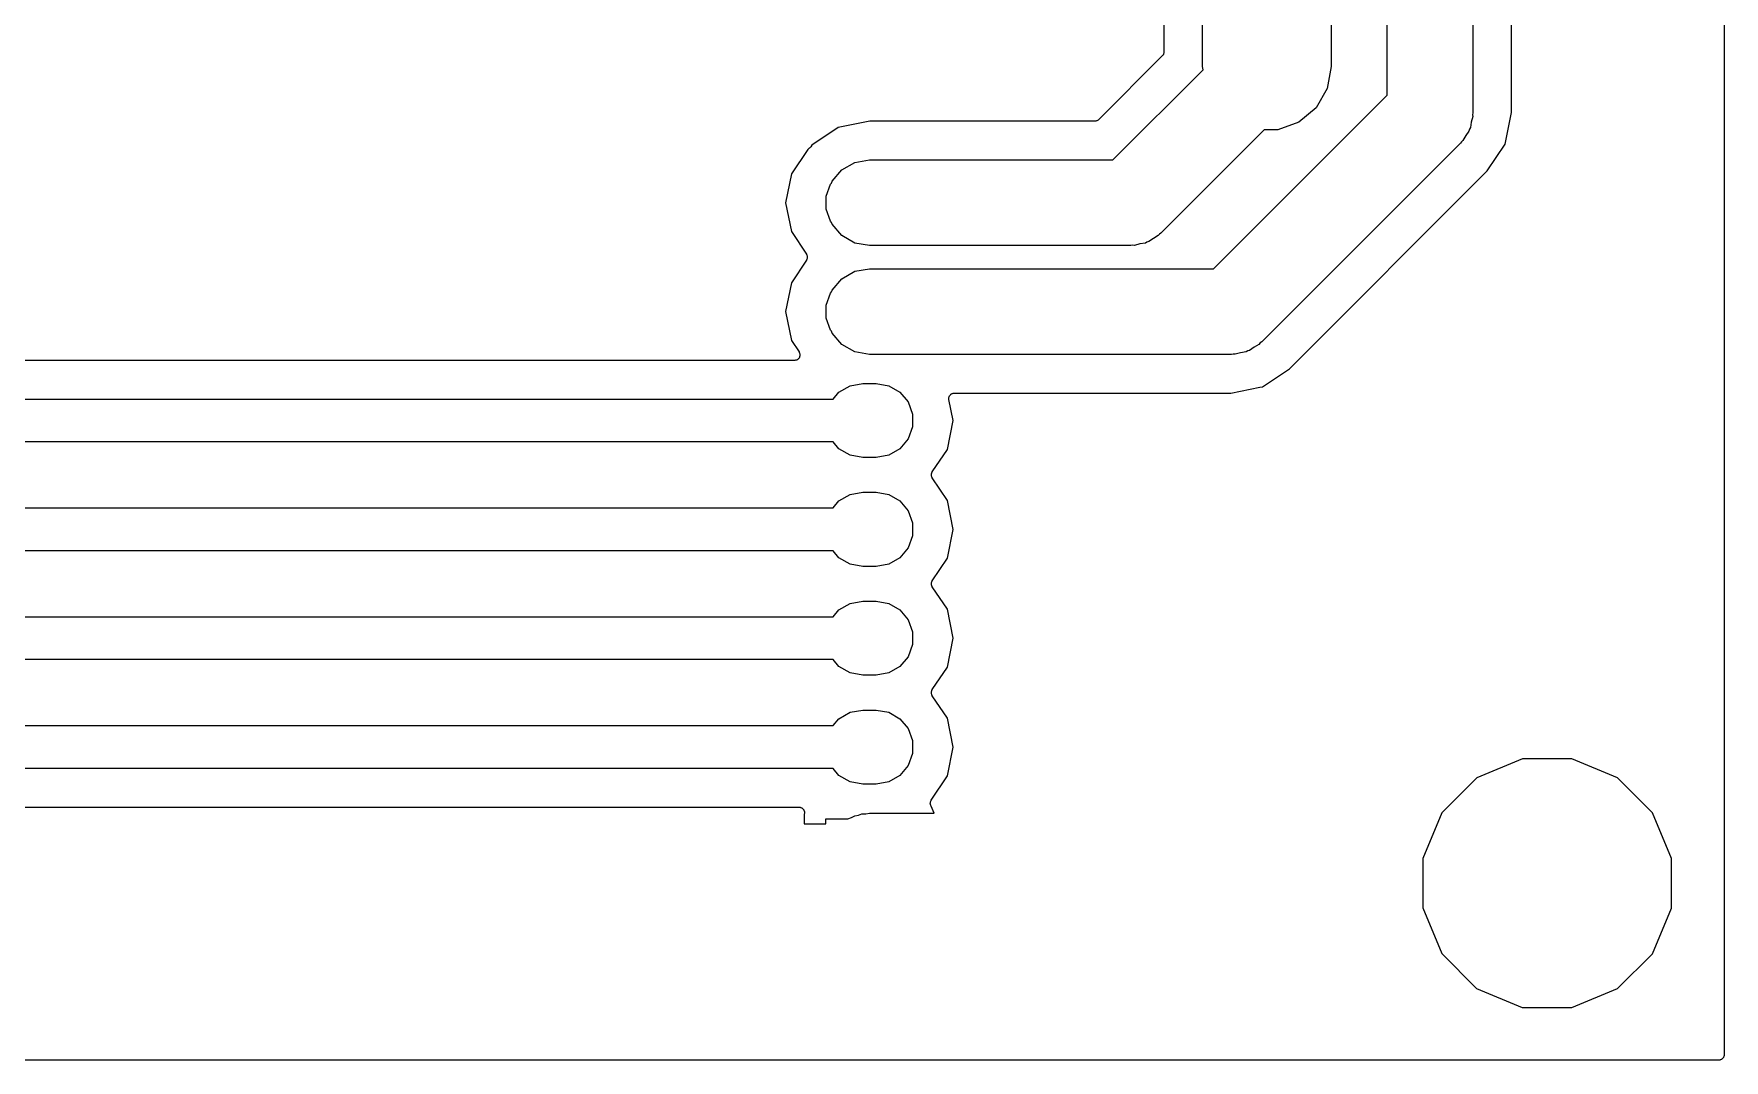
# Model space of a CAD drawing. Extents: x 59.5 to 137.3, y -94.9 to -24.1.
# Drawn here: x 97.85 to 137.29, y -94.87 to -70.93 of the extents above; entities that cross this region are included whole.
import ezdxf

# ---------------------------------------------------------------- set-up
doc = ezdxf.new("R2010")
doc.units = 0
doc.header["$MEASUREMENT"] = 0
doc.layers.add('BLACK', color=7, linetype='CONTINUOUS')

msp = doc.modelspace()

# ---------------------------------------------------------------- linework, layer by layer
at = {"layer": 'Black'}
for p, q in [((137.29, -24.2545), (137.29, -94.7445)), ((132.329, -72.7585), (132.329, -40.5245)), ((128.119, -51.689), (128.119, -71.6915)), ((125.119, -71.6915), (125.119, -54.6032)), ((124.219, -57.0826), (124.219, -71.3519)), ((131.429, -58.6105), (131.429, -72.771)), ((129.429, -72.3568), (129.429, -59.1837)), ((124.219, -71.363), (124.214, -71.379)), ((124.219, -71.3519), (124.218, -71.3574)), ((124.218, -71.3574), (124.219, -71.363)), ((124.182, -71.4417), (122.694, -72.9293)), ((123.03, -73.8665), (125.132, -71.7644)), ((124.185, -71.4371), (124.182, -71.4417)), ((124.189, -71.4335), (124.185, -71.4371)), ((124.198, -71.4191), (124.189, -71.4335)), ((124.207, -71.4056), (124.198, -71.4191)), ((124.209, -71.4002), (124.207, -71.4056)), ((124.211, -71.3953), (124.209, -71.4002)), ((124.214, -71.379), (124.211, -71.3953)), ((125.132, -71.7644), (125.119, -71.6915)), ((128.119, -71.6915), (128.029, -72.2045)), ((125.379, -76.4065), (129.429, -72.3568)), ((128.029, -72.2045), (127.768, -72.6557)), ((122.658, -72.9546), (122.653, -72.956)), ((122.672, -72.9451), (122.658, -72.9546)), ((122.686, -72.9368), (122.672, -72.9451)), ((122.69, -72.9325), (122.686, -72.9368)), ((122.694, -72.9293), (122.69, -72.9325)), ((127.768, -72.6557), (127.369, -72.9905)), ((131.425, -72.8582), (131.391, -72.9844)), ((131.429, -72.771), (131.421, -72.8143)), ((131.421, -72.8143), (131.425, -72.8582)), ((132.205, -73.3812), (132.329, -72.7585)), ((116.622, -73.1134), (116.006, -73.5248)), ((117.361, -72.9665), (116.622, -73.1134)), ((122.604, -72.9665), (117.361, -72.9665)), ((122.61, -72.9655), (122.604, -72.9665)), ((122.615, -72.966), (122.61, -72.9655)), ((122.631, -72.9617), (122.615, -72.966)), ((122.648, -72.9588), (122.631, -72.9617)), ((122.653, -72.956), (122.648, -72.9588)), ((126.556, -73.1687), (124.151, -75.5736)), ((126.879, -73.1687), (126.556, -73.1687)), ((127.369, -72.9905), (126.879, -73.1687)), ((131.26, -73.3006), (131.195, -73.4138)), ((131.335, -73.1936), (131.26, -73.3006)), ((131.347, -73.1511), (131.335, -73.1936)), ((131.369, -73.113), (131.347, -73.1511)), ((131.391, -72.9844), (131.369, -73.113)), ((115.91, -73.6212), (115.529, -74.1926)), ((115.946, -73.5972), (115.91, -73.6212)), ((115.948, -73.5952), (115.946, -73.5972)), ((115.951, -73.594), (115.948, -73.5952)), ((115.964, -73.58), (115.951, -73.594)), ((115.978, -73.5667), (115.964, -73.58)), ((115.979, -73.5642), (115.978, -73.5667)), ((115.981, -73.5621), (115.979, -73.5642)), ((116.006, -73.5248), (115.981, -73.5621)), ((131.136, -73.4781), (126.501, -78.1136)), ((131.161, -73.4421), (131.136, -73.4781)), ((131.195, -73.4138), (131.161, -73.4421)), ((131.764, -74.1233), (132.182, -73.4971)), ((132.182, -73.4971), (132.205, -73.3812)), ((116.482, -74.3665), (116.705, -74.1005)), ((116.705, -74.1005), (117.006, -73.9268)), ((117.006, -73.9268), (117.348, -73.8665)), ((117.348, -73.8665), (123.03, -73.8665)), ((127.146, -78.7412), (131.764, -74.1233)), ((115.529, -74.1926), (115.394, -74.8665)), ((116.341, -74.7165), (116.444, -74.4347)), ((116.444, -74.4347), (116.467, -74.4066)), ((116.467, -74.4066), (116.482, -74.3665)), ((115.394, -74.8665), (115.529, -75.5404)), ((116.341, -75.0165), (116.341, -74.7165)), ((116.444, -75.2983), (116.341, -75.0165)), ((116.467, -75.3264), (116.444, -75.2983)), ((115.529, -75.5404), (115.88, -76.0659)), ((116.482, -75.3665), (116.467, -75.3264)), ((116.705, -75.6325), (116.482, -75.3665)), ((117.006, -75.8062), (116.705, -75.6325)), ((123.974, -75.6979), (123.867, -75.7728)), ((124.087, -75.6325), (123.974, -75.6979)), ((124.115, -75.5988), (124.087, -75.6325)), ((124.151, -75.5736), (124.115, -75.5988)), ((115.88, -76.0659), (115.883, -76.0736)), ((115.883, -76.0736), (115.888, -76.0803)), ((115.888, -76.0803), (115.892, -76.0936)), ((115.892, -76.0936), (115.897, -76.1063)), ((115.897, -76.1063), (115.898, -76.1147)), ((117.348, -75.8665), (117.006, -75.8062)), ((123.444, -75.8665), (117.348, -75.8665)), ((123.487, -75.8589), (123.444, -75.8665)), ((123.531, -75.8627), (123.487, -75.8589)), ((123.657, -75.8289), (123.531, -75.8627)), ((123.786, -75.8062), (123.657, -75.8289)), ((123.824, -75.7842), (123.786, -75.8062)), ((123.867, -75.7728), (123.824, -75.7842)), ((115.88, -76.2071), (115.529, -76.7326)), ((115.883, -76.1994), (115.88, -76.2071)), ((115.888, -76.1927), (115.883, -76.1994)), ((115.892, -76.1794), (115.888, -76.1927)), ((115.897, -76.1667), (115.892, -76.1794)), ((115.898, -76.1583), (115.897, -76.1667)), ((115.898, -76.1147), (115.9, -76.1227)), ((115.9, -76.1503), (115.898, -76.1583)), ((115.9, -76.1227), (115.899, -76.1365)), ((115.899, -76.1365), (115.9, -76.1503)), ((116.705, -76.6405), (117.006, -76.4668)), ((117.006, -76.4668), (117.348, -76.4065)), ((117.348, -76.4065), (125.379, -76.4065)), ((115.529, -76.7326), (115.394, -77.4065)), ((116.482, -76.9065), (116.705, -76.6405)), ((116.341, -77.2565), (116.444, -76.9747)), ((116.341, -77.5565), (116.341, -77.2565)), ((116.444, -76.9747), (116.467, -76.9466)), ((116.467, -76.9466), (116.482, -76.9065)), ((115.394, -77.4065), (115.529, -78.0804)), ((116.444, -77.8383), (116.341, -77.5565)), ((115.529, -78.0804), (115.708, -78.3489)), ((116.467, -77.8664), (116.444, -77.8383)), ((116.482, -77.9065), (116.467, -77.8664)), ((116.705, -78.1725), (116.482, -77.9065)), ((115.708, -78.3489), (115.71, -78.3528)), ((115.71, -78.3528), (115.712, -78.356)), ((115.712, -78.356), (115.718, -78.3729)), ((115.716, -78.4757), (115.714, -78.4791)), ((115.721, -78.4584), (115.716, -78.4757)), ((115.718, -78.3729), (115.726, -78.3893)), ((115.727, -78.4416), (115.721, -78.4584)), ((115.726, -78.3893), (115.726, -78.3935)), ((115.726, -78.3935), (115.727, -78.3974)), ((115.727, -78.3974), (115.727, -78.4154)), ((115.727, -78.4154), (115.729, -78.4333)), ((115.729, -78.4333), (115.727, -78.4374)), ((115.727, -78.4374), (115.727, -78.4416)), ((117.006, -78.3462), (116.705, -78.1725)), ((117.348, -78.4065), (117.006, -78.3462)), ((125.793, -78.4065), (117.348, -78.4065)), ((125.837, -78.3989), (125.793, -78.4065)), ((125.881, -78.4027), (125.837, -78.3989)), ((126.007, -78.3689), (125.881, -78.4027)), ((126.136, -78.3462), (126.007, -78.3689)), ((126.174, -78.3242), (126.136, -78.3462)), ((126.216, -78.3128), (126.174, -78.3242)), ((126.323, -78.2379), (126.216, -78.3128)), ((126.436, -78.1725), (126.323, -78.2379)), ((126.465, -78.1388), (126.436, -78.1725)), ((126.501, -78.1136), (126.465, -78.1388)), ((115.602, -78.5465), (97.5335, -78.5465)), ((115.606, -78.5458), (115.602, -78.5465)), ((115.611, -78.5462), (115.606, -78.5458)), ((115.628, -78.542), (115.611, -78.5462)), ((115.646, -78.5388), (115.628, -78.542)), ((115.649, -78.5367), (115.646, -78.5388)), ((115.653, -78.5357), (115.649, -78.5367)), ((115.668, -78.5258), (115.653, -78.5357)), ((115.684, -78.5168), (115.668, -78.5258)), ((115.687, -78.5136), (115.684, -78.5168)), ((115.69, -78.5112), (115.687, -78.5136)), ((115.701, -78.4968), (115.69, -78.5112)), ((115.712, -78.483), (115.701, -78.4968)), ((115.714, -78.4791), (115.712, -78.483)), ((126.52, -79.1596), (127.146, -78.7412)), ((116.637, -79.2849), (116.896, -79.135)), ((116.896, -79.135), (117.192, -79.0829)), ((117.192, -79.0829), (117.504, -79.0829)), ((117.504, -79.0829), (117.8, -79.135)), ((117.8, -79.135), (118.059, -79.2849)), ((125.781, -79.3065), (126.454, -79.1725)), ((126.454, -79.1725), (126.52, -79.1596)), ((126.454, -79.1725), (126.454, -79.1725)), ((97.1081, -79.4465), (116.501, -79.4465)), ((116.501, -79.4465), (116.637, -79.2849)), ((118.059, -79.2849), (118.252, -79.5147)), ((118.252, -79.5147), (118.355, -79.7965)), ((119.203, -79.4142), (119.204, -79.4129)), ((119.204, -79.4349), (119.203, -79.4142)), ((119.204, -79.4114), (119.211, -79.392)), ((119.204, -79.4129), (119.204, -79.4114)), ((119.204, -79.4556), (119.204, -79.4349)), ((119.204, -79.4569), (119.204, -79.4556)), ((119.204, -79.4583), (119.204, -79.4569)), ((119.302, -79.9465), (119.204, -79.4583)), ((119.211, -79.392), (119.218, -79.3724)), ((119.218, -79.3724), (119.219, -79.3713)), ((119.219, -79.37), (119.232, -79.3541)), ((119.219, -79.3713), (119.219, -79.37)), ((119.232, -79.3541), (119.245, -79.338)), ((119.245, -79.338), (119.246, -79.3373)), ((119.246, -79.3373), (119.247, -79.3362)), ((119.247, -79.3362), (119.265, -79.3259)), ((119.265, -79.3259), (119.283, -79.3151)), ((119.283, -79.3151), (119.284, -79.3149)), ((119.284, -79.3149), (119.286, -79.3142)), ((119.286, -79.3142), (119.306, -79.3106)), ((119.306, -79.3106), (119.326, -79.3065)), ((119.326, -79.3065), (119.328, -79.3067)), ((119.328, -79.3067), (119.329, -79.3065)), ((119.329, -79.3065), (125.781, -79.3065)), ((118.355, -79.7965), (118.355, -80.0965)), ((119.167, -80.6204), (119.302, -79.9465)), ((116.501, -80.4465), (96.901, -80.4465)), ((116.637, -80.6081), (116.501, -80.4465)), ((118.252, -80.3783), (118.059, -80.6081)), ((118.355, -80.0965), (118.252, -80.3783)), ((116.896, -80.758), (116.637, -80.6081)), ((117.192, -80.8101), (116.896, -80.758)), ((117.504, -80.8101), (117.192, -80.8101)), ((117.8, -80.758), (117.504, -80.8101)), ((118.059, -80.6081), (117.8, -80.758)), ((118.816, -81.1459), (119.167, -80.6204)), ((118.796, -81.2027), (118.798, -81.1947)), ((118.797, -81.2165), (118.796, -81.2027)), ((118.796, -81.2303), (118.797, -81.2165)), ((118.798, -81.2383), (118.796, -81.2303)), ((118.798, -81.1947), (118.799, -81.1863)), ((118.799, -81.1863), (118.804, -81.1736)), ((118.804, -81.1736), (118.808, -81.1603)), ((118.808, -81.1603), (118.813, -81.1536)), ((118.813, -81.1536), (118.816, -81.1459)), ((116.896, -81.675), (117.192, -81.6229)), ((117.192, -81.6229), (117.504, -81.6229)), ((117.504, -81.6229), (117.8, -81.675)), ((118.799, -81.2467), (118.798, -81.2383)), ((118.804, -81.2594), (118.799, -81.2467)), ((118.808, -81.2727), (118.804, -81.2594)), ((118.813, -81.2794), (118.808, -81.2727)), ((118.816, -81.2871), (118.813, -81.2794)), ((119.167, -81.8126), (118.816, -81.2871)), ((95.7746, -81.9865), (116.501, -81.9865)), ((116.501, -81.9865), (116.637, -81.8249)), ((116.637, -81.8249), (116.896, -81.675)), ((117.8, -81.675), (118.059, -81.8249)), ((118.059, -81.8249), (118.252, -82.0547)), ((119.302, -82.4865), (119.167, -81.8126)), ((118.252, -82.0547), (118.355, -82.3365)), ((118.355, -82.3365), (118.355, -82.6365)), ((118.355, -82.6365), (118.252, -82.9183)), ((119.167, -83.1604), (119.302, -82.4865)), ((116.501, -82.9865), (95.5675, -82.9865)), ((116.637, -83.1481), (116.501, -82.9865)), ((116.896, -83.298), (116.637, -83.1481)), ((118.059, -83.1481), (117.8, -83.298)), ((118.252, -82.9183), (118.059, -83.1481)), ((118.816, -83.6859), (119.167, -83.1604)), ((117.192, -83.3501), (116.896, -83.298)), ((117.504, -83.3501), (117.192, -83.3501)), ((117.8, -83.298), (117.504, -83.3501)), ((118.796, -83.7427), (118.798, -83.7347)), ((118.797, -83.7565), (118.796, -83.7427)), ((118.796, -83.7703), (118.797, -83.7565)), ((118.798, -83.7783), (118.796, -83.7703)), ((118.798, -83.7347), (118.799, -83.7263)), ((118.799, -83.7867), (118.798, -83.7783)), ((118.799, -83.7263), (118.804, -83.7136)), ((118.804, -83.7994), (118.799, -83.7867)), ((118.804, -83.7136), (118.808, -83.7003)), ((118.808, -83.8127), (118.804, -83.7994)), ((118.808, -83.7003), (118.813, -83.6936)), ((118.813, -83.8194), (118.808, -83.8127)), ((118.813, -83.6936), (118.816, -83.6859)), ((118.816, -83.8271), (118.813, -83.8194)), ((119.167, -84.3526), (118.816, -83.8271)), ((116.501, -84.5265), (116.637, -84.3649)), ((116.637, -84.3649), (116.896, -84.215)), ((116.896, -84.215), (117.192, -84.1629)), ((117.192, -84.1629), (117.504, -84.1629)), ((117.504, -84.1629), (117.8, -84.215)), ((117.8, -84.215), (118.059, -84.3649)), ((118.059, -84.3649), (118.252, -84.5947)), ((119.302, -85.0265), (119.167, -84.3526)), ((93.7426, -84.5265), (116.501, -84.5265)), ((118.252, -84.5947), (118.355, -84.8765)), ((118.355, -85.1765), (118.252, -85.4583)), ((118.355, -84.8765), (118.355, -85.1765)), ((119.167, -85.7004), (119.302, -85.0265)), ((116.501, -85.5265), (93.5355, -85.5265)), ((116.637, -85.6881), (116.501, -85.5265)), ((118.252, -85.4583), (118.059, -85.6881)), ((116.896, -85.838), (116.637, -85.6881)), ((117.192, -85.8901), (116.896, -85.838)), ((117.504, -85.8901), (117.192, -85.8901)), ((117.8, -85.838), (117.504, -85.8901)), ((118.059, -85.6881), (117.8, -85.838)), ((118.816, -86.2259), (119.167, -85.7004)), ((118.796, -86.2827), (118.798, -86.2747)), ((118.797, -86.2965), (118.796, -86.2827)), ((118.796, -86.3103), (118.797, -86.2965)), ((118.798, -86.3183), (118.796, -86.3103)), ((118.798, -86.2747), (118.799, -86.2663)), ((118.799, -86.3267), (118.798, -86.3183)), ((118.799, -86.2663), (118.804, -86.2536)), ((118.804, -86.3394), (118.799, -86.3267)), ((118.804, -86.2536), (118.808, -86.2403)), ((118.808, -86.3527), (118.804, -86.3394)), ((118.808, -86.2403), (118.813, -86.2336)), ((118.813, -86.3594), (118.808, -86.3527)), ((118.813, -86.2336), (118.816, -86.2259)), ((118.816, -86.3671), (118.813, -86.3594)), ((116.637, -86.9049), (116.896, -86.755)), ((116.896, -86.755), (117.192, -86.7029)), ((117.192, -86.7029), (117.504, -86.7029)), ((117.504, -86.7029), (117.8, -86.755)), ((117.8, -86.755), (118.059, -86.9049)), ((119.167, -86.8926), (118.816, -86.3671)), ((92.0916, -87.0665), (116.501, -87.0665)), ((116.501, -87.0665), (116.637, -86.9049)), ((118.059, -86.9049), (118.252, -87.1347)), ((118.252, -87.1347), (118.355, -87.4165)), ((119.302, -87.5665), (119.167, -86.8926)), ((118.355, -87.4165), (118.355, -87.7165)), ((118.355, -87.7165), (118.252, -87.9983)), ((119.167, -88.2404), (119.302, -87.5665)), ((132.585, -87.841), (131.519, -88.2816)), ((133.739, -87.842), (132.585, -87.841)), ((134.804, -88.2844), (133.739, -87.842)), ((116.501, -88.0665), (91.8845, -88.0665)), ((116.637, -88.2281), (116.501, -88.0665)), ((116.896, -88.378), (116.637, -88.2281)), ((118.059, -88.2281), (117.8, -88.378)), ((118.252, -87.9983), (118.059, -88.2281)), ((118.79, -88.8057), (119.167, -88.2404)), ((131.519, -88.2816), (130.702, -89.0966)), ((135.619, -89.1009), (134.804, -88.2844)), ((117.192, -88.4301), (116.896, -88.378)), ((117.504, -88.4301), (117.192, -88.4301)), ((117.8, -88.378), (117.504, -88.4301)), ((91.897, -88.9665), (115.707, -88.9665)), ((115.707, -88.9665), (115.72, -88.9689)), ((115.72, -88.9689), (115.734, -88.9695)), ((115.734, -88.9695), (115.742, -88.9727)), ((115.742, -88.9727), (115.75, -88.9742)), ((115.75, -88.9742), (115.762, -88.9811)), ((115.762, -88.9811), (115.775, -88.9864)), ((115.775, -88.9864), (115.781, -88.992)), ((115.781, -88.992), (115.788, -88.9962)), ((115.788, -88.9962), (115.797, -89.0068)), ((115.797, -89.0068), (115.807, -89.0162)), ((115.807, -89.0162), (115.811, -89.0236)), ((115.811, -89.0236), (115.817, -89.03)), ((115.817, -89.03), (115.821, -89.043)), ((115.821, -89.043), (115.828, -89.0553)), ((115.832, -89.1156), (115.827, -89.1286)), ((115.828, -89.0553), (115.829, -89.0636)), ((115.829, -89.0636), (115.832, -89.0714)), ((115.832, -89.0714), (115.832, -89.0853)), ((115.832, -89.0853), (115.833, -89.099)), ((115.833, -89.099), (115.832, -89.1072)), ((115.832, -89.1072), (115.832, -89.1156)), ((117.092, -89.1516), (117.174, -89.1217)), ((117.174, -89.1217), (117.262, -89.1217)), ((117.262, -89.1217), (117.348, -89.1065)), ((117.348, -89.1065), (118.857, -89.1065)), ((118.769, -88.8873), (118.771, -88.8667)), ((118.769, -88.8887), (118.769, -88.8873)), ((118.769, -88.8901), (118.769, -88.8887)), ((118.775, -88.9099), (118.769, -88.8901)), ((118.771, -88.8667), (118.772, -88.8461)), ((118.772, -88.8461), (118.773, -88.8448)), ((118.773, -88.8434), (118.781, -88.8247)), ((118.773, -88.8448), (118.773, -88.8434)), ((118.78, -88.9299), (118.775, -88.9099)), ((118.781, -88.9311), (118.78, -88.9299)), ((118.781, -88.8247), (118.79, -88.8057)), ((118.781, -88.9324), (118.781, -88.9311)), ((118.79, -88.9443), (118.781, -88.9324)), ((118.857, -89.1065), (118.79, -88.9443)), ((130.702, -89.0966), (130.26, -90.1621)), ((136.06, -90.1672), (135.619, -89.1009)), ((115.827, -89.1286), (115.824, -89.1416)), ((115.824, -89.1416), (115.824, -89.3565)), ((115.824, -89.3565), (116.332, -89.3565)), ((116.332, -89.3565), (116.332, -89.2429)), ((116.332, -89.2429), (116.845, -89.2429)), ((116.845, -89.2429), (116.848, -89.2405)), ((116.848, -89.2405), (116.93, -89.2106)), ((116.93, -89.2106), (117.006, -89.1668)), ((117.006, -89.1668), (117.092, -89.1516)), ((130.26, -90.1621), (130.259, -91.3158)), ((136.059, -91.3209), (136.06, -90.1672)), ((130.259, -91.3158), (130.7, -92.3821)), ((135.617, -92.3864), (136.059, -91.3209)), ((130.7, -92.3821), (131.515, -93.1986)), ((134.8, -93.2014), (135.617, -92.3864)), ((131.515, -93.1986), (132.58, -93.641)), ((133.734, -93.642), (134.8, -93.2014)), ((132.58, -93.641), (133.734, -93.642)), ((137.162, -94.8715), (59.751, -94.8715)), ((137.173, -94.8696), (137.162, -94.8715)), ((137.185, -94.8696), (137.173, -94.8696)), ((137.195, -94.8658), (137.185, -94.8696)), ((137.206, -94.8638), (137.195, -94.8658)), ((137.216, -94.8583), (137.206, -94.8638)), ((137.226, -94.8545), (137.216, -94.8583)), ((137.235, -94.8473), (137.226, -94.8545)), ((137.244, -94.8418), (137.235, -94.8473)), ((137.251, -94.8333), (137.244, -94.8418)), ((137.26, -94.8261), (137.251, -94.8333)), ((137.265, -94.8165), (137.26, -94.8261)), ((137.272, -94.808), (137.265, -94.8165)), ((137.276, -94.7976), (137.272, -94.808)), ((137.282, -94.7879), (137.276, -94.7976)), ((137.284, -94.777), (137.282, -94.7879)), ((137.288, -94.7666), (137.284, -94.777)), ((137.29, -94.7445), (137.288, -94.7554)), ((137.288, -94.7554), (137.288, -94.7666))]:
    msp.add_line(p, q, dxfattribs=at)

doc.saveas('drawing.dxf')
